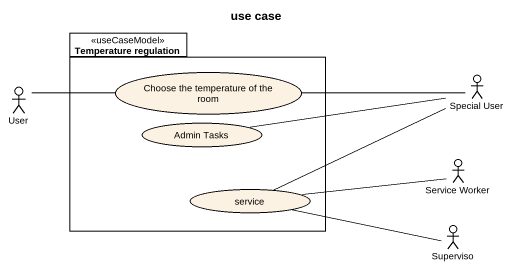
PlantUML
@startuml
title use case
package "Temperature regulation" as Temperature_regulation <<useCaseModel>> {
  usecase "Choose the temperature of the room" as Choose_the_temperature_of
  usecase "Admin Tasks" as Admin_Tasks
  usecase service
}
actor "Special User" as Special_User
actor User
actor "Service Worker" as Service_Worker
actor Superviso
Special_User -left- Choose_the_temperature_of
Special_User -left- Admin_Tasks
Special_User -left- service
User -right- Choose_the_temperature_of
service -right- Superviso
Service_Worker -left- service
@enduml
